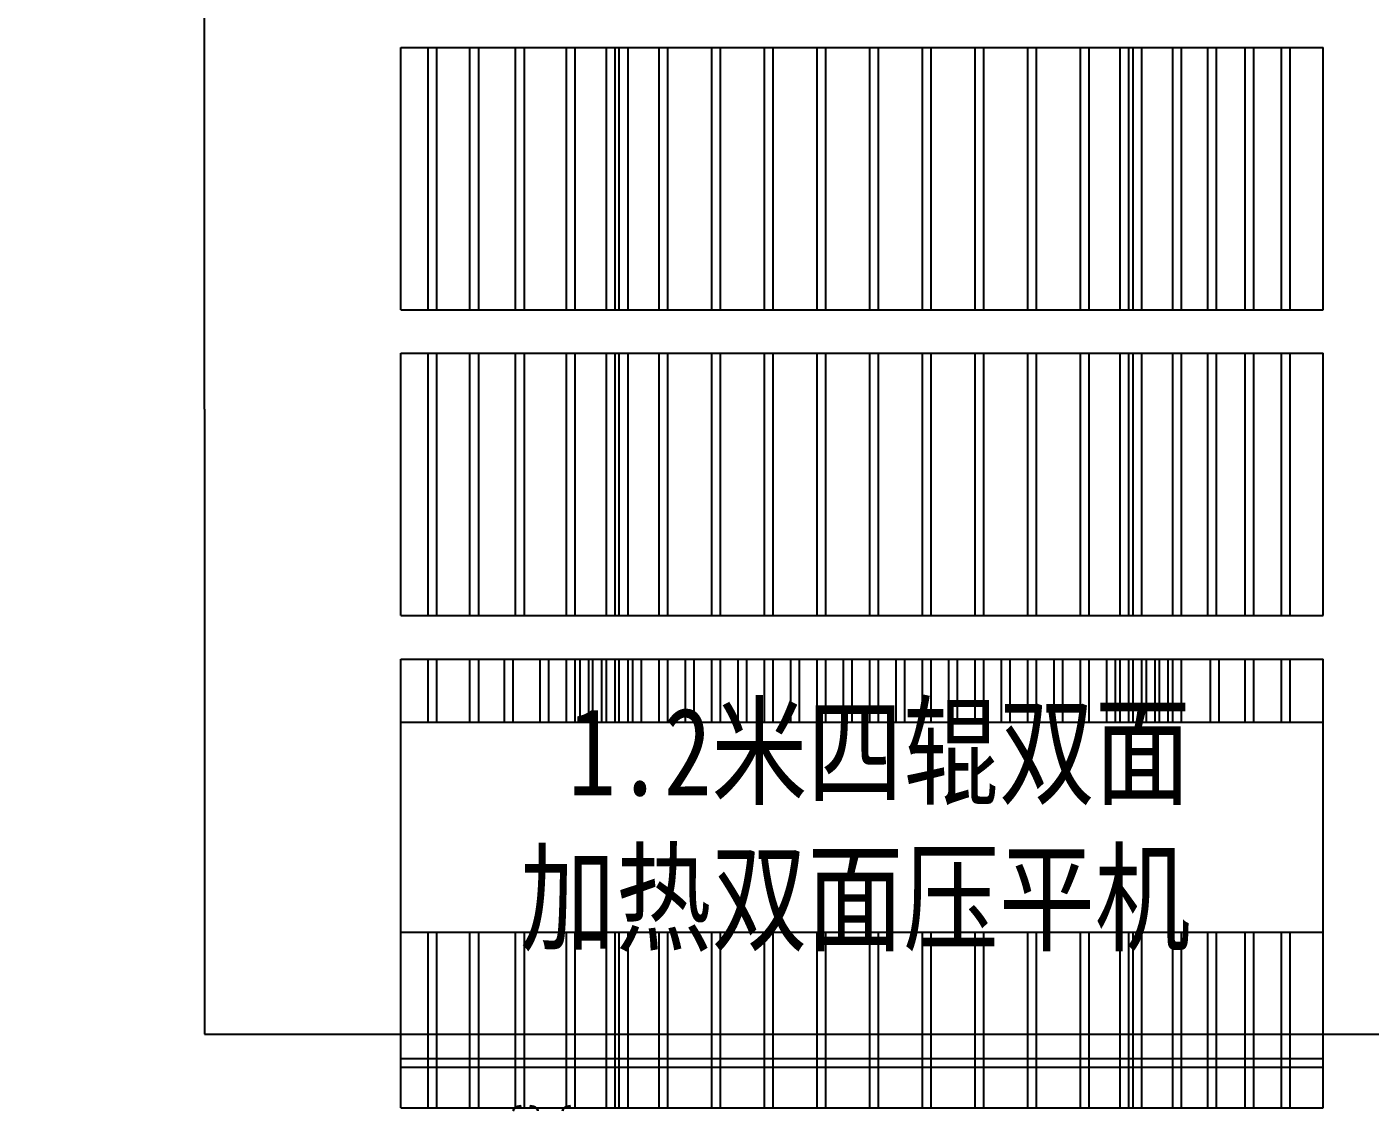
# Model space of a CAD drawing. Extents: x -2187 to 96136, y -11110 to 52208.
# Drawn here: x 46733 to 51324, y 26137 to 29856 of the extents above; entities that cross this region are included whole.
import ezdxf

# ---------------------------------------------------------------- set-up
doc = ezdxf.new("R2010")
doc.units = 0
doc.header["$LTSCALE"] = 1000
doc.header["$MEASUREMENT"] = 0
doc.layers.add('02', color=7, linetype='Continuous')
doc.styles.get("Standard").update_dxf_attribs({"font": 'gbenor.shx', "bigfont": 'gbcbig.shx'})
doc.styles.add('图纸中文说明', font='simplex.shx', dxfattribs={"width": 0.8, "bigfont": 'hztxt.shx'})
doc.dimstyles.new('ISO-25', dxfattribs={"dimscale": 70, "dimtxt": 2.5, "dimasz": 2.5, "dimexe": 1.25, "dimexo": 0.625, "dimtad": 1, "dimtxsty": 'Standard', "dimcen": 2.5, "dimadec": 0, "dimazin": 0, "dimtfac": 1, "dimtmove": 0, "dimatfit": 3, "dimfxl": 0, "dimarcsym": 0})

# ---------------------------------------------------------------- blocks, each defined once
blk = doc.blocks.new('*D139')
at = {"color": 0, "lineweight": -2}
for p, q in [((50994.9, 33684.5), (52335.1, 33684.5)), ((52247.6, 33509.5), (52247.6, 24759.5)), ((51567.6, 24584.5), (52335.1, 24584.5))]:
    blk.add_line(p, q, dxfattribs=at)
at = {"color": 0}
for points in [[(52218.4, 33509.5), (52276.7, 33509.5), (52247.6, 33684.5)], [(52218.4, 24759.5), (52276.7, 24759.5), (52247.6, 24584.5)]]:
    blk.add_solid(points, dxfattribs=at)
at = {"layer": 'Defpoints', "color": 0}
for p in [(50951.1, 33684.5), (51523.8, 24584.5), (52247.6, 24584.5)]:
    blk.add_point(p, dxfattribs=at)
at = {"color": 0, "insert": (52116.3, 29134.5), "char_height": 175, "attachment_point": 5, "rotation": 90}
blk.add_mtext('9100', dxfattribs=at)
blk = doc.blocks.new('*D140')
at = {"color": 0, "lineweight": -2}
for p, q in [((52096.9, 35905.8), (52902.9, 35905.8)), ((52815.4, 35730.8), (52815.4, 22880.8)), ((46777.2, 22705.8), (52902.9, 22705.8))]:
    blk.add_line(p, q, dxfattribs=at)
at = {"color": 0}
for points in [[(52786.2, 35730.8), (52844.5, 35730.8), (52815.4, 35905.8)], [(52786.2, 22880.8), (52844.5, 22880.8), (52815.4, 22705.8)]]:
    blk.add_solid(points, dxfattribs=at)
at = {"layer": 'Defpoints', "color": 0}
for p in [(52053.1, 35905.8), (46733.5, 22705.8), (52815.4, 22705.8)]:
    blk.add_point(p, dxfattribs=at)
at = {"color": 0, "insert": (52684.1, 29455.8), "char_height": 175, "attachment_point": 5, "rotation": 90}
blk.add_mtext('13200', dxfattribs=at)

msp = doc.modelspace()

# ---------------------------------------------------------------- linework, layer by layer
for p, q in [((47340.112, 28549.808), (47340.112, 31082.378)), ((48011.612, 26761.963), (48011.612, 27695.32)), ((51163.612, 26761.963), (51163.612, 27695.32))]:
    msp.add_line(p, q)
at = {"color": 7, "linetype": 'Continuous', "lineweight": 30, "ltscale": 0.2, "flags": 128}
for points in [[(48395.911, 26150.773), (48396.106, 26152.793), (48396.69, 26154.783), (48397.652, 26156.714), (48398.981, 26158.56), (48400.655, 26160.291), (48402.651, 26161.884), (48404.939, 26163.314), (48407.487, 26164.562), (48410.256, 26165.609), (48413.207, 26166.439), (48416.297, 26167.041), (48419.48, 26167.406), (48422.711, 26167.528)], [(48452.711, 26167.528), (48455.941, 26167.406), (48459.124, 26167.041), (48462.214, 26166.439), (48465.165, 26165.609), (48467.935, 26164.562), (48470.482, 26163.314), (48472.771, 26161.884), (48474.767, 26160.291), (48476.441, 26158.56), (48477.769, 26156.714), (48478.732, 26154.783), (48479.315, 26152.793), (48479.511, 26150.773)], [(48564.911, 26150.773), (48565.106, 26152.793), (48565.69, 26154.783), (48566.652, 26156.714), (48567.981, 26158.56), (48569.655, 26160.291), (48571.651, 26161.884), (48573.939, 26163.314), (48576.487, 26164.562), (48579.256, 26165.609), (48582.207, 26166.439), (48585.297, 26167.041), (48588.48, 26167.406), (48591.711, 26167.528)]]:
    msp.add_lwpolyline(points, dxfattribs=at)
at = {"color": 7, "linetype": 'Continuous', "lineweight": 30, "ltscale": 0.2}
for centre, major_axis, start_param, end_param in [((48422.711, 26150.735), (-27.2, 0), -1.57079633, 0), ((48452.711, 26150.735), (27.2, 0), 0, 1.57079633), ((48591.711, 26150.735), (-27.2, 0), -1.57079633, 0)]:
    msp.add_ellipse(centre, major_axis=major_axis, ratio=0.62530403, start_param=start_param, end_param=end_param, dxfattribs=at)
at = {"layer": '02'}
for p, q in [((48011.612, 29785.203), (51163.612, 29785.203)), ((48011.612, 28888.823), (48011.612, 29785.203)), ((48104.381, 28888.823), (48104.381, 29785.203)), ((48134.381, 28888.823), (48134.381, 29785.203)), ((48161.612, 29785.203), (51013.612, 29785.203)), ((48247.854, 28888.823), (48247.854, 29785.203)), ((48277.854, 28888.823), (48277.854, 29785.203)), ((48403.782, 28888.823), (48403.782, 29785.203)), ((48433.782, 28888.823), (48433.782, 29785.203)), ((48577.854, 28888.823), (48577.854, 29785.203)), ((48607.854, 28888.823), (48607.854, 29785.203)), ((48713.854, 28888.823), (48713.854, 29785.203)), ((48713.854, 28888.823), (48713.854, 29785.203)), ((48713.854, 28888.823), (48713.854, 29785.203)), ((48743.854, 28888.823), (48743.854, 29785.203)), ((48743.854, 28888.823), (48743.854, 29785.203)), ((48743.854, 28888.823), (48743.854, 29785.203)), ((48757.854, 28888.823), (48757.854, 29785.203)), ((48787.854, 28888.823), (48787.854, 29785.203)), ((48893.854, 28888.823), (48893.854, 29785.203)), ((48893.854, 28888.823), (48893.854, 29785.203)), ((48893.854, 28888.823), (48893.854, 29785.203)), ((48893.854, 28888.823), (48893.854, 29785.203)), ((48923.854, 28888.823), (48923.854, 29785.203)), ((48923.854, 28888.823), (48923.854, 29785.203)), ((48923.854, 28888.823), (48923.854, 29785.203)), ((48923.854, 28888.823), (48923.854, 29785.203)), ((49073.854, 28888.823), (49073.854, 29785.203)), ((49073.854, 28888.823), (49073.854, 29785.203)), ((49073.854, 28888.823), (49073.854, 29785.203)), ((49073.854, 28888.823), (49073.854, 29785.203)), ((49103.854, 28888.823), (49103.854, 29785.203)), ((49103.854, 28888.823), (49103.854, 29785.203)), ((49103.854, 28888.823), (49103.854, 29785.203)), ((49103.854, 28888.823), (49103.854, 29785.203)), ((49253.854, 28888.823), (49253.854, 29785.203)), ((49253.854, 28888.823), (49253.854, 29785.203)), ((49283.854, 28888.823), (49283.854, 29785.203)), ((49283.854, 28888.823), (49283.854, 29785.203)), ((49433.854, 28888.823), (49433.854, 29785.203)), ((49433.854, 28888.823), (49433.854, 29785.203)), ((49463.854, 28888.823), (49463.854, 29785.203)), ((49463.854, 28888.823), (49463.854, 29785.203)), ((49613.854, 28888.823), (49613.854, 29785.203)), ((49613.854, 28888.823), (49613.854, 29785.203)), ((49613.854, 28888.823), (49613.854, 29785.203)), ((49613.854, 28888.823), (49613.854, 29785.203)), ((49643.854, 28888.823), (49643.854, 29785.203)), ((49643.854, 28888.823), (49643.854, 29785.203)), ((49643.854, 28888.823), (49643.854, 29785.203)), ((49643.854, 28888.823), (49643.854, 29785.203)), ((49793.854, 28888.823), (49793.854, 29785.203)), ((49793.854, 28888.823), (49793.854, 29785.203)), ((49793.854, 28888.823), (49793.854, 29785.203)), ((49793.854, 28888.823), (49793.854, 29785.203)), ((49793.854, 28888.823), (49793.854, 29785.203)), ((49823.854, 28888.823), (49823.854, 29785.203)), ((49823.854, 28888.823), (49823.854, 29785.203)), ((49823.854, 28888.823), (49823.854, 29785.203)), ((49823.854, 28888.823), (49823.854, 29785.203)), ((49823.854, 28888.823), (49823.854, 29785.203)), ((49973.854, 28888.823), (49973.854, 29785.203)), ((49973.854, 28888.823), (49973.854, 29785.203)), ((49973.854, 28888.823), (49973.854, 29785.203)), ((50003.854, 28888.823), (50003.854, 29785.203)), ((50003.854, 28888.823), (50003.854, 29785.203)), ((50003.854, 28888.823), (50003.854, 29785.203)), ((50153.854, 28888.823), (50153.854, 29785.203)), ((50183.854, 28888.823), (50183.854, 29785.203)), ((50333.854, 28888.823), (50333.854, 29785.203)), ((50333.854, 28888.823), (50333.854, 29785.203)), ((50333.854, 28888.823), (50333.854, 29785.203)), ((50363.854, 28888.823), (50363.854, 29785.203)), ((50363.854, 28888.823), (50363.854, 29785.203)), ((50363.854, 28888.823), (50363.854, 29785.203)), ((50469.854, 28888.823), (50469.854, 29785.203)), ((50469.854, 28888.823), (50469.854, 29785.203)), ((50469.854, 28888.823), (50469.854, 29785.203)), ((50499.854, 28888.823), (50499.854, 29785.203)), ((50499.854, 28888.823), (50499.854, 29785.203)), ((50499.854, 28888.823), (50499.854, 29785.203)), ((50513.854, 28888.823), (50513.854, 29785.203)), ((50513.854, 28888.823), (50513.854, 29785.203)), ((50513.854, 28888.823), (50513.854, 29785.203)), ((50513.854, 28888.823), (50513.854, 29785.203)), ((50543.854, 28888.823), (50543.854, 29785.203)), ((50543.854, 28888.823), (50543.854, 29785.203)), ((50543.854, 28888.823), (50543.854, 29785.203)), ((50543.854, 28888.823), (50543.854, 29785.203)), ((50649.854, 28888.823), (50649.854, 29785.203)), ((50679.854, 28888.823), (50679.854, 29785.203)), ((50769.381, 28888.823), (50769.381, 29785.203)), ((50799.381, 28888.823), (50799.381, 29785.203)), ((50896.674, 28888.823), (50896.674, 29785.203)), ((50926.674, 28888.823), (50926.674, 29785.203)), ((51021.017, 28888.823), (51021.017, 29785.203)), ((51051.017, 28888.823), (51051.017, 29785.203)), ((51163.612, 28888.823), (51163.612, 29785.203)), ((48011.612, 28888.823), (51163.612, 28888.823)), ((48011.612, 28740.203), (51163.612, 28740.203)), ((48011.612, 27843.823), (48011.612, 28740.203)), ((48104.381, 27843.823), (48104.381, 28740.203)), ((48134.381, 27843.823), (48134.381, 28740.203)), ((48247.854, 27843.823), (48247.854, 28740.203)), ((48277.854, 27843.823), (48277.854, 28740.203)), ((48403.782, 27843.823), (48403.782, 28740.203)), ((48433.782, 27843.823), (48433.782, 28740.203)), ((48577.854, 27843.823), (48577.854, 28740.203)), ((48607.854, 27843.823), (48607.854, 28740.203)), ((48713.854, 27843.823), (48713.854, 28740.203)), ((48713.854, 27843.823), (48713.854, 28740.203)), ((48713.854, 27843.823), (48713.854, 28740.203)), ((48743.854, 27843.823), (48743.854, 28740.203)), ((48743.854, 27843.823), (48743.854, 28740.203)), ((48743.854, 27843.823), (48743.854, 28740.203)), ((48757.854, 27843.823), (48757.854, 28740.203)), ((48787.854, 27843.823), (48787.854, 28740.203)), ((48893.854, 27843.823), (48893.854, 28740.203)), ((48893.854, 27843.823), (48893.854, 28740.203)), ((48893.854, 27843.823), (48893.854, 28740.203)), ((48893.854, 27843.823), (48893.854, 28740.203)), ((48923.854, 27843.823), (48923.854, 28740.203)), ((48923.854, 27843.823), (48923.854, 28740.203)), ((48923.854, 27843.823), (48923.854, 28740.203)), ((48923.854, 27843.823), (48923.854, 28740.203)), ((49073.854, 27843.823), (49073.854, 28740.203)), ((49073.854, 27843.823), (49073.854, 28740.203)), ((49073.854, 27843.823), (49073.854, 28740.203)), ((49073.854, 27843.823), (49073.854, 28740.203)), ((49103.854, 27843.823), (49103.854, 28740.203)), ((49103.854, 27843.823), (49103.854, 28740.203)), ((49103.854, 27843.823), (49103.854, 28740.203)), ((49103.854, 27843.823), (49103.854, 28740.203)), ((49253.854, 27843.823), (49253.854, 28740.203)), ((49253.854, 27843.823), (49253.854, 28740.203)), ((49283.854, 27843.823), (49283.854, 28740.203)), ((49283.854, 27843.823), (49283.854, 28740.203)), ((49433.854, 27843.823), (49433.854, 28740.203)), ((49433.854, 27843.823), (49433.854, 28740.203)), ((49463.854, 27843.823), (49463.854, 28740.203)), ((49463.854, 27843.823), (49463.854, 28740.203)), ((49613.854, 27843.823), (49613.854, 28740.203)), ((49613.854, 27843.823), (49613.854, 28740.203)), ((49613.854, 27843.823), (49613.854, 28740.203)), ((49613.854, 27843.823), (49613.854, 28740.203)), ((49643.854, 27843.823), (49643.854, 28740.203)), ((49643.854, 27843.823), (49643.854, 28740.203)), ((49643.854, 27843.823), (49643.854, 28740.203)), ((49643.854, 27843.823), (49643.854, 28740.203)), ((49793.854, 27843.823), (49793.854, 28740.203)), ((49793.854, 27843.823), (49793.854, 28740.203)), ((49793.854, 27843.823), (49793.854, 28740.203)), ((49793.854, 27843.823), (49793.854, 28740.203)), ((49793.854, 27843.823), (49793.854, 28740.203)), ((49823.854, 27843.823), (49823.854, 28740.203)), ((49823.854, 27843.823), (49823.854, 28740.203)), ((49823.854, 27843.823), (49823.854, 28740.203)), ((49823.854, 27843.823), (49823.854, 28740.203)), ((49823.854, 27843.823), (49823.854, 28740.203)), ((49973.854, 27843.823), (49973.854, 28740.203)), ((49973.854, 27843.823), (49973.854, 28740.203)), ((49973.854, 27843.823), (49973.854, 28740.203)), ((50003.854, 27843.823), (50003.854, 28740.203)), ((50003.854, 27843.823), (50003.854, 28740.203)), ((50003.854, 27843.823), (50003.854, 28740.203)), ((50153.854, 27843.823), (50153.854, 28740.203)), ((50183.854, 27843.823), (50183.854, 28740.203)), ((50333.854, 27843.823), (50333.854, 28740.203)), ((50333.854, 27843.823), (50333.854, 28740.203)), ((50333.854, 27843.823), (50333.854, 28740.203)), ((50363.854, 27843.823), (50363.854, 28740.203)), ((50363.854, 27843.823), (50363.854, 28740.203)), ((50363.854, 27843.823), (50363.854, 28740.203)), ((50469.854, 27843.823), (50469.854, 28740.203)), ((50469.854, 27843.823), (50469.854, 28740.203)), ((50469.854, 27843.823), (50469.854, 28740.203)), ((50499.854, 27843.823), (50499.854, 28740.203)), ((50499.854, 27843.823), (50499.854, 28740.203)), ((50499.854, 27843.823), (50499.854, 28740.203)), ((50513.854, 27843.823), (50513.854, 28740.203)), ((50513.854, 27843.823), (50513.854, 28740.203)), ((50513.854, 27843.823), (50513.854, 28740.203)), ((50513.854, 27843.823), (50513.854, 28740.203)), ((50543.854, 27843.823), (50543.854, 28740.203)), ((50543.854, 27843.823), (50543.854, 28740.203)), ((50543.854, 27843.823), (50543.854, 28740.203)), ((50543.854, 27843.823), (50543.854, 28740.203)), ((50649.854, 27843.823), (50649.854, 28740.203)), ((50679.854, 27843.823), (50679.854, 28740.203)), ((50769.381, 27843.823), (50769.381, 28740.203)), ((50799.381, 27843.823), (50799.381, 28740.203)), ((50896.674, 27843.823), (50896.674, 28740.203)), ((50926.674, 27843.823), (50926.674, 28740.203)), ((51021.017, 27843.823), (51021.017, 28740.203)), ((51051.017, 27843.823), (51051.017, 28740.203)), ((51163.612, 27843.823), (51163.612, 28740.203)), ((47340.112, 28549.808), (47340.112, 26413.241)), ((48011.612, 27843.823), (51163.612, 27843.823)), ((48011.612, 27695.32), (51163.612, 27695.32)), ((48104.381, 27479.741), (48104.381, 27695.32)), ((48134.381, 27479.741), (48134.381, 27695.32)), ((48247.854, 27479.741), (48247.854, 27695.32)), ((48277.854, 27479.741), (48277.854, 27695.32)), ((48365.59, 27479.741), (48365.59, 27695.32)), ((48395.59, 27479.741), (48395.59, 27695.32)), ((48487.854, 27479.741), (48487.854, 27695.32)), ((48517.854, 27479.741), (48517.854, 27695.32)), ((48577.854, 27479.741), (48577.854, 27695.32)), ((48607.854, 27479.741), (48607.854, 27695.32)), ((48623.854, 27479.741), (48623.854, 27695.32)), ((48653.854, 27479.741), (48653.854, 27695.32)), ((48667.854, 27479.741), (48667.854, 27695.32)), ((48697.854, 27479.741), (48697.854, 27695.32)), ((48713.854, 27479.741), (48713.854, 27695.32)), ((48743.854, 27479.741), (48743.854, 27695.32)), ((48757.854, 27479.741), (48757.854, 27695.32)), ((48787.854, 27479.741), (48787.854, 27695.32)), ((48803.854, 27479.741), (48803.854, 27695.32)), ((48833.854, 27479.741), (48833.854, 27695.32)), ((48893.854, 27479.741), (48893.854, 27695.32)), ((48923.854, 27479.741), (48923.854, 27695.32)), ((48983.854, 27479.741), (48983.854, 27695.32)), ((49013.854, 27479.741), (49013.854, 27695.32)), ((49073.854, 27479.741), (49073.854, 27695.32)), ((49103.854, 27479.741), (49103.854, 27695.32)), ((49163.854, 27479.741), (49163.854, 27695.32)), ((49193.854, 27479.741), (49193.854, 27695.32)), ((49253.854, 27479.741), (49253.854, 27695.32)), ((49283.854, 27479.741), (49283.854, 27695.32)), ((49343.854, 27479.741), (49343.854, 27695.32)), ((49373.854, 27479.741), (49373.854, 27695.32)), ((49433.854, 27479.741), (49433.854, 27695.32)), ((49463.854, 27479.741), (49463.854, 27695.32)), ((49523.854, 27479.741), (49523.854, 27695.32)), ((49553.854, 27479.741), (49553.854, 27695.32)), ((49613.854, 27479.741), (49613.854, 27695.32)), ((49643.854, 27479.741), (49643.854, 27695.32)), ((49703.854, 27479.741), (49703.854, 27695.32)), ((49733.854, 27479.741), (49733.854, 27695.32)), ((49793.854, 27479.741), (49793.854, 27695.32)), ((49823.854, 27479.741), (49823.854, 27695.32)), ((49883.854, 27479.741), (49883.854, 27695.32)), ((49913.854, 27479.741), (49913.854, 27695.32)), ((49973.854, 27479.741), (49973.854, 27695.32)), ((50003.854, 27479.741), (50003.854, 27695.32)), ((50063.854, 27479.741), (50063.854, 27695.32)), ((50093.854, 27479.741), (50093.854, 27695.32)), ((50153.854, 27479.741), (50153.854, 27695.32)), ((50183.854, 27479.741), (50183.854, 27695.32)), ((50243.854, 27479.741), (50243.854, 27695.32)), ((50273.854, 27479.741), (50273.854, 27695.32)), ((50333.854, 27479.741), (50333.854, 27695.32)), ((50363.854, 27479.741), (50363.854, 27695.32)), ((50423.854, 27479.741), (50423.854, 27695.32)), ((50453.854, 27479.741), (50453.854, 27695.32)), ((50469.854, 27479.741), (50469.854, 27695.32)), ((50499.854, 27479.741), (50499.854, 27695.32)), ((50513.854, 27479.741), (50513.854, 27695.32)), ((50543.854, 27479.741), (50543.854, 27695.32)), ((50559.854, 27479.741), (50559.854, 27695.32)), ((50589.854, 27479.741), (50589.854, 27695.32)), ((50603.854, 27479.741), (50603.854, 27695.32)), ((50633.854, 27479.741), (50633.854, 27695.32)), ((50649.854, 27479.741), (50649.854, 27695.32)), ((50679.854, 27479.741), (50679.854, 27695.32)), ((50778.595, 27479.741), (50778.595, 27695.32)), ((50808.595, 27479.741), (50808.595, 27695.32)), ((50896.674, 27479.741), (50896.674, 27695.32)), ((50926.674, 27479.741), (50926.674, 27695.32)), ((51021.017, 27479.741), (51021.017, 27695.32)), ((51051.017, 27479.741), (51051.017, 27695.32)), ((48623.854, 27479.741), (48623.854, 27579.741)), ((48653.854, 27479.741), (48653.854, 27579.741)), ((48713.854, 27479.741), (48713.854, 27579.741)), ((48713.854, 27479.741), (48713.854, 27579.741)), ((48743.854, 27479.741), (48743.854, 27579.741)), ((48743.854, 27479.741), (48743.854, 27579.741)), ((48803.854, 27479.741), (48803.854, 27579.741)), ((48803.854, 27479.741), (48803.854, 27579.741)), ((48803.854, 27479.741), (48803.854, 27579.741)), ((48833.854, 27479.741), (48833.854, 27579.741)), ((48833.854, 27479.741), (48833.854, 27579.741)), ((48833.854, 27479.741), (48833.854, 27579.741)), ((48893.854, 27479.741), (48893.854, 27579.741)), ((48893.854, 27479.741), (48893.854, 27579.741)), ((48893.854, 27479.741), (48893.854, 27579.741)), ((48923.854, 27479.741), (48923.854, 27579.741)), ((48923.854, 27479.741), (48923.854, 27579.741)), ((48923.854, 27479.741), (48923.854, 27579.741)), ((48983.854, 27479.741), (48983.854, 27579.741)), ((48983.854, 27479.741), (48983.854, 27579.741)), ((48983.854, 27479.741), (48983.854, 27579.741)), ((48983.854, 27479.741), (48983.854, 27579.741)), ((49013.854, 27479.741), (49013.854, 27579.741)), ((49013.854, 27479.741), (49013.854, 27579.741)), ((49013.854, 27479.741), (49013.854, 27579.741)), ((49013.854, 27479.741), (49013.854, 27579.741)), ((49073.854, 27479.741), (49073.854, 27579.741)), ((49073.854, 27479.741), (49073.854, 27579.741)), ((49073.854, 27479.741), (49073.854, 27579.741)), ((49103.854, 27479.741), (49103.854, 27579.741)), ((49103.854, 27479.741), (49103.854, 27579.741)), ((49103.854, 27479.741), (49103.854, 27579.741)), ((49163.854, 27479.741), (49163.854, 27579.741)), ((49163.854, 27479.741), (49163.854, 27579.741)), ((49193.854, 27479.741), (49193.854, 27579.741)), ((49193.854, 27479.741), (49193.854, 27579.741)), ((49253.854, 27479.741), (49253.854, 27579.741)), ((49283.854, 27479.741), (49283.854, 27579.741)), ((49433.854, 27479.741), (49433.854, 27579.741)), ((49463.854, 27479.741), (49463.854, 27579.741)), ((49523.854, 27479.741), (49523.854, 27579.741)), ((49523.854, 27479.741), (49523.854, 27579.741)), ((49553.854, 27479.741), (49553.854, 27579.741)), ((49553.854, 27479.741), (49553.854, 27579.741)), ((49613.854, 27479.741), (49613.854, 27579.741)), ((49613.854, 27479.741), (49613.854, 27579.741)), ((49613.854, 27479.741), (49613.854, 27579.741)), ((49643.854, 27479.741), (49643.854, 27579.741)), ((49643.854, 27479.741), (49643.854, 27579.741)), ((49643.854, 27479.741), (49643.854, 27579.741)), ((49703.854, 27479.741), (49703.854, 27579.741)), ((49703.854, 27479.741), (49703.854, 27579.741)), ((49703.854, 27479.741), (49703.854, 27579.741)), ((49733.854, 27479.741), (49733.854, 27579.741)), ((49733.854, 27479.741), (49733.854, 27579.741)), ((49733.854, 27479.741), (49733.854, 27579.741)), ((49793.854, 27479.741), (49793.854, 27579.741)), ((49793.854, 27479.741), (49793.854, 27579.741)), ((49793.854, 27479.741), (49793.854, 27579.741)), ((49793.854, 27479.741), (49793.854, 27579.741)), ((49823.854, 27479.741), (49823.854, 27579.741)), ((49823.854, 27479.741), (49823.854, 27579.741)), ((49823.854, 27479.741), (49823.854, 27579.741)), ((49823.854, 27479.741), (49823.854, 27579.741)), ((49883.854, 27479.741), (49883.854, 27579.741)), ((49883.854, 27479.741), (49883.854, 27579.741)), ((49883.854, 27479.741), (49883.854, 27579.741)), ((49913.854, 27479.741), (49913.854, 27579.741)), ((49913.854, 27479.741), (49913.854, 27579.741)), ((49913.854, 27479.741), (49913.854, 27579.741)), ((49973.854, 27479.741), (49973.854, 27579.741)), ((49973.854, 27479.741), (49973.854, 27579.741)), ((50003.854, 27479.741), (50003.854, 27579.741)), ((50003.854, 27479.741), (50003.854, 27579.741)), ((50063.854, 27479.741), (50063.854, 27579.741)), ((50093.854, 27479.741), (50093.854, 27579.741)), ((50243.854, 27479.741), (50243.854, 27579.741)), ((50273.854, 27479.741), (50273.854, 27579.741)), ((50333.854, 27479.741), (50333.854, 27579.741)), ((50333.854, 27479.741), (50333.854, 27579.741)), ((50363.854, 27479.741), (50363.854, 27579.741)), ((50363.854, 27479.741), (50363.854, 27579.741)), ((50423.854, 27479.741), (50423.854, 27579.741)), ((50423.854, 27479.741), (50423.854, 27579.741)), ((50423.854, 27479.741), (50423.854, 27579.741)), ((50453.854, 27479.741), (50453.854, 27579.741)), ((50453.854, 27479.741), (50453.854, 27579.741)), ((50453.854, 27479.741), (50453.854, 27579.741)), ((50469.854, 27479.741), (50469.854, 27579.741)), ((50469.854, 27479.741), (50469.854, 27579.741)), ((50499.854, 27479.741), (50499.854, 27579.741)), ((50499.854, 27479.741), (50499.854, 27579.741)), ((50513.854, 27479.741), (50513.854, 27579.741)), ((50513.854, 27479.741), (50513.854, 27579.741)), ((50513.854, 27479.741), (50513.854, 27579.741)), ((50543.854, 27479.741), (50543.854, 27579.741)), ((50543.854, 27479.741), (50543.854, 27579.741)), ((50543.854, 27479.741), (50543.854, 27579.741)), ((50559.854, 27479.741), (50559.854, 27579.741)), ((50589.854, 27479.741), (50589.854, 27579.741)), ((50603.854, 27479.741), (50603.854, 27579.741)), ((50603.854, 27479.741), (50603.854, 27579.741)), ((50603.854, 27479.741), (50603.854, 27579.741)), ((50633.854, 27479.741), (50633.854, 27579.741)), ((50633.854, 27479.741), (50633.854, 27579.741)), ((50633.854, 27479.741), (50633.854, 27579.741)), ((48011.612, 27479.741), (51163.612, 27479.741)), ((48011.612, 26761.963), (51163.612, 26761.963)), ((48011.612, 26161.963), (48011.612, 26761.963)), ((48104.381, 26161.963), (48104.381, 26761.963)), ((48134.381, 26161.963), (48134.381, 26761.963)), ((48161.612, 26761.963), (51013.612, 26761.963)), ((48247.854, 26161.963), (48247.854, 26761.963)), ((48277.854, 26161.963), (48277.854, 26761.963)), ((48403.782, 26161.963), (48403.782, 26761.963)), ((48433.782, 26161.963), (48433.782, 26761.963)), ((48577.854, 26161.963), (48577.854, 26761.963)), ((48607.854, 26161.963), (48607.854, 26761.963)), ((48713.854, 26161.963), (48713.854, 26761.963)), ((48713.854, 26161.963), (48713.854, 26761.963)), ((48713.854, 26161.963), (48713.854, 26761.963)), ((48743.854, 26161.963), (48743.854, 26761.963)), ((48743.854, 26161.963), (48743.854, 26761.963)), ((48743.854, 26161.963), (48743.854, 26761.963)), ((48757.854, 26161.963), (48757.854, 26761.963)), ((48787.854, 26161.963), (48787.854, 26761.963)), ((48893.854, 26161.963), (48893.854, 26761.963)), ((48893.854, 26161.963), (48893.854, 26761.963)), ((48893.854, 26161.963), (48893.854, 26761.963)), ((48893.854, 26161.963), (48893.854, 26761.963)), ((48923.854, 26161.963), (48923.854, 26761.963)), ((48923.854, 26161.963), (48923.854, 26761.963)), ((48923.854, 26161.963), (48923.854, 26761.963)), ((48923.854, 26161.963), (48923.854, 26761.963)), ((49073.854, 26161.963), (49073.854, 26761.963)), ((49073.854, 26161.963), (49073.854, 26761.963)), ((49073.854, 26161.963), (49073.854, 26761.963)), ((49073.854, 26161.963), (49073.854, 26761.963)), ((49103.854, 26161.963), (49103.854, 26761.963)), ((49103.854, 26161.963), (49103.854, 26761.963)), ((49103.854, 26161.963), (49103.854, 26761.963)), ((49103.854, 26161.963), (49103.854, 26761.963)), ((49253.854, 26161.963), (49253.854, 26761.963)), ((49253.854, 26161.963), (49253.854, 26761.963)), ((49283.854, 26161.963), (49283.854, 26761.963)), ((49283.854, 26161.963), (49283.854, 26761.963)), ((49433.854, 26161.963), (49433.854, 26761.963)), ((49433.854, 26161.963), (49433.854, 26761.963)), ((49463.854, 26161.963), (49463.854, 26761.963)), ((49463.854, 26161.963), (49463.854, 26761.963)), ((49613.854, 26161.963), (49613.854, 26761.963)), ((49613.854, 26161.963), (49613.854, 26761.963)), ((49613.854, 26161.963), (49613.854, 26761.963)), ((49613.854, 26161.963), (49613.854, 26761.963)), ((49643.854, 26161.963), (49643.854, 26761.963)), ((49643.854, 26161.963), (49643.854, 26761.963)), ((49643.854, 26161.963), (49643.854, 26761.963)), ((49643.854, 26161.963), (49643.854, 26761.963)), ((49793.854, 26161.963), (49793.854, 26761.963)), ((49793.854, 26161.963), (49793.854, 26761.963)), ((49793.854, 26161.963), (49793.854, 26761.963)), ((49793.854, 26161.963), (49793.854, 26761.963)), ((49793.854, 26161.963), (49793.854, 26761.963)), ((49823.854, 26161.963), (49823.854, 26761.963)), ((49823.854, 26161.963), (49823.854, 26761.963)), ((49823.854, 26161.963), (49823.854, 26761.963)), ((49823.854, 26161.963), (49823.854, 26761.963)), ((49823.854, 26161.963), (49823.854, 26761.963)), ((49973.854, 26161.963), (49973.854, 26761.963)), ((49973.854, 26161.963), (49973.854, 26761.963)), ((49973.854, 26161.963), (49973.854, 26761.963)), ((50003.854, 26161.963), (50003.854, 26761.963)), ((50003.854, 26161.963), (50003.854, 26761.963)), ((50003.854, 26161.963), (50003.854, 26761.963)), ((50153.854, 26161.963), (50153.854, 26761.963)), ((50183.854, 26161.963), (50183.854, 26761.963)), ((50333.854, 26161.963), (50333.854, 26761.963)), ((50333.854, 26161.963), (50333.854, 26761.963)), ((50333.854, 26161.963), (50333.854, 26761.963)), ((50363.854, 26161.963), (50363.854, 26761.963)), ((50363.854, 26161.963), (50363.854, 26761.963)), ((50363.854, 26161.963), (50363.854, 26761.963)), ((50469.854, 26161.963), (50469.854, 26761.963)), ((50469.854, 26161.963), (50469.854, 26761.963)), ((50469.854, 26161.963), (50469.854, 26761.963)), ((50499.854, 26161.963), (50499.854, 26761.963)), ((50499.854, 26161.963), (50499.854, 26761.963)), ((50499.854, 26161.963), (50499.854, 26761.963)), ((50513.854, 26161.963), (50513.854, 26761.963)), ((50513.854, 26161.963), (50513.854, 26761.963)), ((50513.854, 26161.963), (50513.854, 26761.963)), ((50513.854, 26161.963), (50513.854, 26761.963)), ((50543.854, 26161.963), (50543.854, 26761.963)), ((50543.854, 26161.963), (50543.854, 26761.963)), ((50543.854, 26161.963), (50543.854, 26761.963)), ((50543.854, 26161.963), (50543.854, 26761.963)), ((50649.854, 26161.963), (50649.854, 26761.963)), ((50679.854, 26161.963), (50679.854, 26761.963)), ((50769.381, 26161.963), (50769.381, 26761.963)), ((50799.381, 26161.963), (50799.381, 26761.963)), ((50896.674, 26161.963), (50896.674, 26761.963)), ((50926.674, 26161.963), (50926.674, 26761.963)), ((51021.017, 26161.963), (51021.017, 26761.963)), ((51051.017, 26161.963), (51051.017, 26761.963)), ((51163.612, 26161.963), (51163.612, 26761.963)), ((47340.112, 26413.241), (51840.112, 26413.241)), ((48011.612, 26330.052), (51163.612, 26330.052)), ((48011.612, 26300.052), (51163.612, 26300.052)), ((48011.612, 26161.963), (51163.612, 26161.963))]:
    msp.add_line(p, q, dxfattribs=at)

# ---------------------------------------------------------------- texts
at = {"color": 1, "insert": (50710.29, 26694.634), "char_height": 300, "width": 2428.892, "attachment_point": 9, "style": '图纸中文说明'}
msp.add_mtext('{\\fFangSong|b0|i0|c134|p49;1.2米四辊双面加热双面压平机}', dxfattribs=at)

# ---------------------------------------------------------------- dimensions: what is measured, and where the dimension line sits
at = {"color": 1}
for base, p1, p2, picture, middle in [((52815.373, 22705.848), (52053.107, 35905.844), (46733.469, 22705.848), '*D140', (52815.373, 29455.846)), ((52247.567, 24584.54), (50951.121, 33684.538), (51523.824, 24584.54), '*D139', (52247.567, 29134.539))]:
    dim = msp.add_linear_dim(base=base, p1=p1, p2=p2, angle=90, dimstyle='ISO-25', dxfattribs=at)
    dim.commit()
    dim.dimension.update_dxf_attribs({"geometry": picture, "text_midpoint": middle, "dimtype": 160})

doc.saveas('drawing.dxf')
